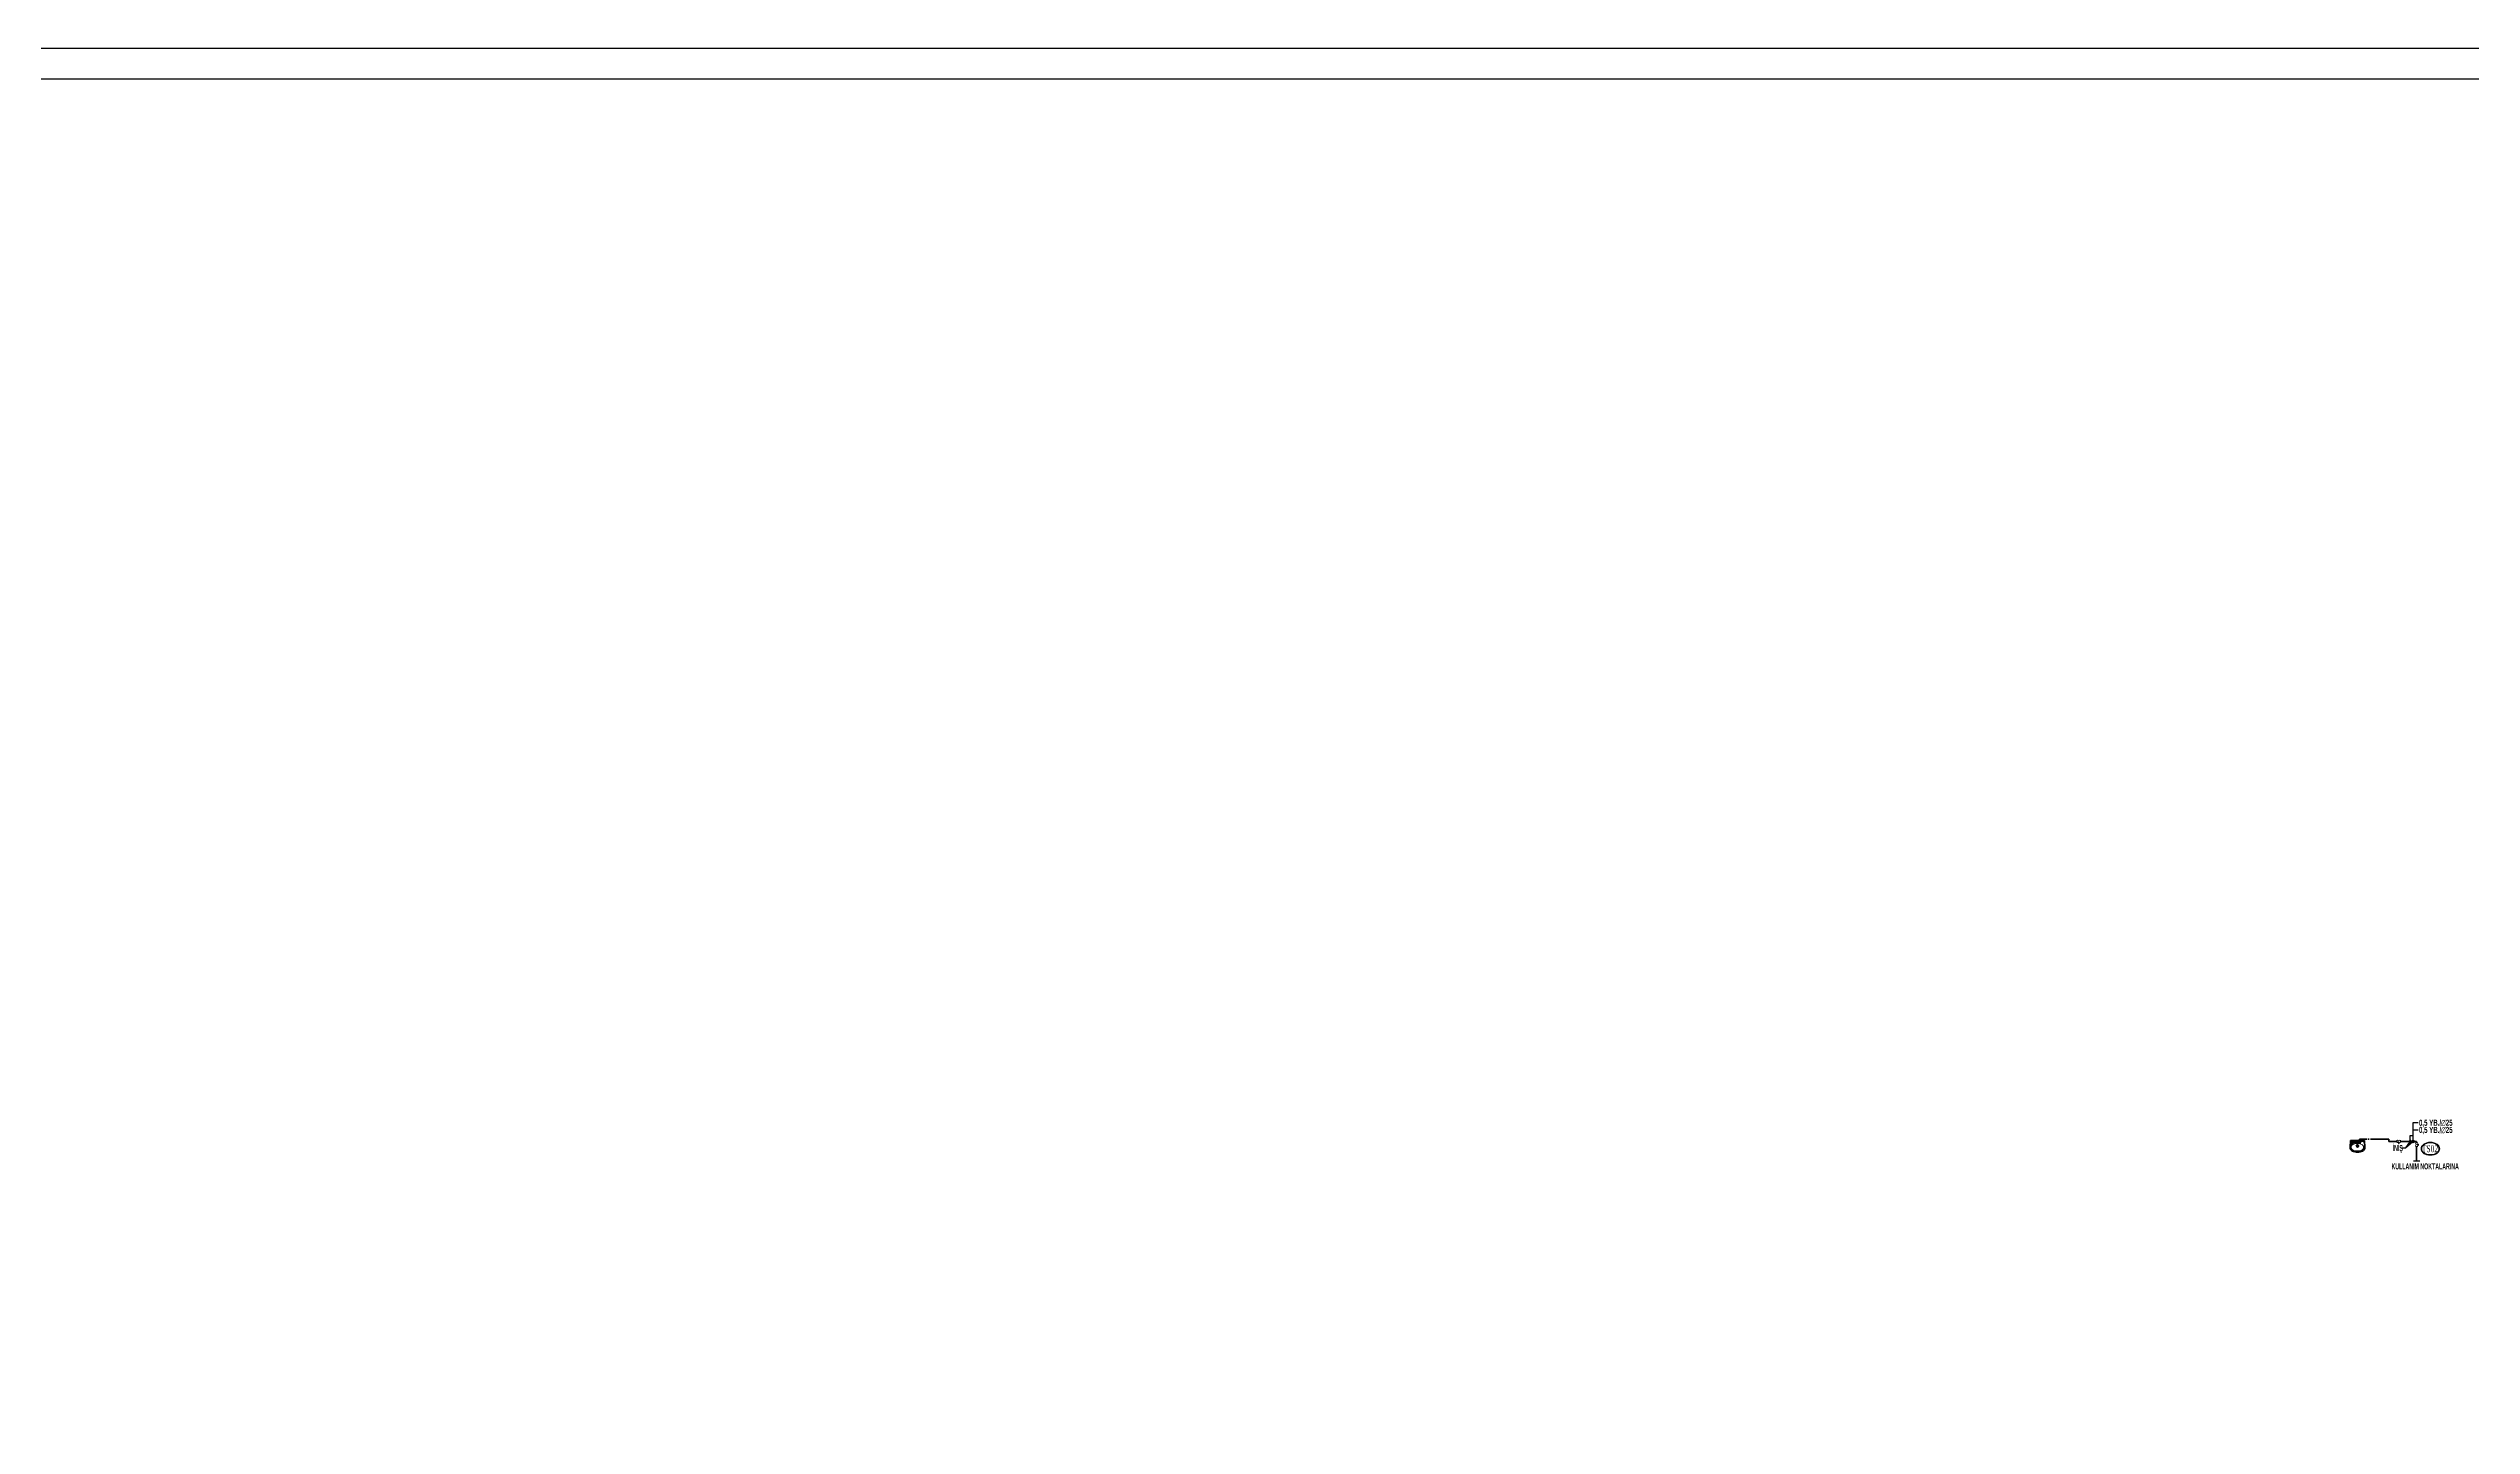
# Model space of a CAD drawing. Header units: centimetres. Extents: x 405464 to 563355, y 50011 to 66875.
# Drawn here: x 413384 to 421303, y 54511 to 59011 of the extents above; entities that cross this region are included whole.
import ezdxf
from ezdxf.enums import TextEntityAlignment as Align

# ---------------------------------------------------------------- set-up
doc = ezdxf.new("R2010")
doc.units = ezdxf.units.CM
doc.linetypes.add('SOGUKSU1', pattern=[72, 60, -6, 0, -6])
for name, color, linetype, lineweight in [('0-KRCN-IST-KÜRESEL VANA', 4, 'Continuous', 25), ('0-KRCN-SHT-LAVABO', 171, 'Continuous', 35), ('0-KRCN-SHT-PROSES-BORU', 1, '0-Y_LINE', 40), ('0-KRCN-SHT-SOGUKSU', 141, 'SOGUKSU1', 40), ('0-KRCN-SHT-YAZI-KOLADI-TEMİSSU', 2, 'Continuous', 35), ('0-KRCN-SHT-YAZI-ÇAP-TEMSU', 81, 'Continuous', 30), ('0-KRCN-Z-ANTET', 71, 'Continuous', 30), ('0-MEK-SHT-SOGUKSU', 141, 'SOGUKSU1', 30), ('0-MEK-SHT-YAZI-ÇAP-TEMSU', 81, 'Continuous', 30)]:
    doc.layers.add(name, color=color, linetype=linetype, lineweight=lineweight)
doc.styles.add('BORU', font='AGENCYR.TTF')
doc.styles.add('CAP', font='ARIALNB.TTF')
doc.styles.add('YAZI', font='times.ttf')
doc.linetypes.add('0-Y_LINE', pattern='A,100,-0.5,["Y",BORU,S=9,R=0,X=0,Y=-4.5],-5', length=105.5)

# ---------------------------------------------------------------- blocks, each defined once
blk = doc.blocks.new('0-MEK-SHT-KÜRESELVANA')
at = {"layer": '0-KRCN-IST-KÜRESEL VANA'}
blk.add_hatch(color=256, dxfattribs=at).paths.add_polyline_path([(1.4, 0, 1), (-1.4, 0, 1)])
for p, q in [((-1.1, 0.9), (-4.2, 3)), ((-4.2, -3.1), (-4.2, 3)), ((-4.2, 3), (-4.2, -3.1)), ((-2.4, 4.6), (2.3, 4.6)), ((0, 4.6), (-2.4, 4.6)), ((0, 0), (0, 4.6)), ((2.3, 4.6), (0, 4.6)), ((1.1, 0.8), (4.3, 3)), ((4.3, -3.1), (4.3, 3)), ((4.3, 3), (4.3, -3.1)), ((-4.2, -3.1), (-1.1, -0.9)), ((4.3, -3.1), (1.1, -0.8))]:
    blk.add_line(p, q, dxfattribs=at)
for points in [[(-4.5, 3.7), (-5, 3.7), (-5, -3.8), (-4.5, -3.8)], [(4.6, 3.7), (5, 3.7), (5, -3.8), (4.6, -3.8)]]:
    blk.add_lwpolyline(points, close=True, dxfattribs=at)
blk.add_circle((0, 0), 1.42, dxfattribs=at)
blk.add_wipeout([(4.3, 3), (4.3, -3.1), (1.1, -0.9), (1.2, -0.8), (1.2, -0.7), (1.2, -0.7), (1.3, -0.6), (1.3, -0.5), (1.4, -0.4), (1.4, -0.3), (1.4, -0.2), (1.4, -0.1), (1.4, 0), (1.4, 0.1), (1.4, 0.2), (1.4, 0.2), (1.4, 0.3), (1.4, 0.4), (1.3, 0.5), (1.3, 0.6), (1.2, 0.7), (1.2, 0.7), (1.2, 0.8), (1.1, 0.8), (1.1, 0.9)]).dxf.layer = '0-KRCN-IST-KÜRESEL VANA'
blk.add_wipeout([(-4.2, 3), (-4.2, -3.1), (-1.1, -0.9), (-1.2, -0.8), (-1.2, -0.7), (-1.2, -0.7), (-1.3, -0.6), (-1.3, -0.5), (-1.4, -0.4), (-1.4, -0.3), (-1.4, -0.2), (-1.4, -0.1), (-1.4, 0), (-1.4, 0.1), (-1.4, 0.2), (-1.4, 0.2), (-1.4, 0.3), (-1.4, 0.4), (-1.3, 0.5), (-1.3, 0.6), (-1.2, 0.7), (-1.2, 0.7), (-1.2, 0.8), (-1.1, 0.8), (-1.1, 0.9)]).dxf.layer = '0-KRCN-IST-KÜRESEL VANA'
blk = doc.blocks.new('0-KRCN-SHT-LAV.YUV.BATARYALI-50')
at = {"layer": '0-KRCN-SHT-LAVABO', "color": 171}
for p, q in [((-22.9, 0), (-24.2, -23.3)), ((22.9, 0), (-22.9, 0)), ((-16.7, -14), (-23.5, -10.9)), ((-16, -13.6), (-20.3, -5.3)), ((-15.1, -13.1), (-15.1, -3.3)), ((24.2, -23.3), (22.9, 0))]:
    blk.add_line(p, q, dxfattribs=at)
at = {"layer": '0-KRCN-SHT-LAVABO', "color": 120, "lineweight": 20}
blk.add_line((-1, -14.9), (1, -14.9), dxfattribs=at)
for points in [[(-3.3, -9.9, 0.033083), (-8.1, -10.6, 0.068688), (-14.3, -12.9, 0.105663), (-18.9, -16.8, 0.165518), (-20.2, -20.6), (-20.2, -23.3, 0.165518), (-18.9, -27.1, 0.105663), (-14.3, -31, 0.068688), (-8.1, -33.3, 0.054871), (0, -34.2, 0.054871), (8.1, -33.3, 0.068688), (14.3, -31, 0.105663), (18.9, -27.1, 0.165518), (20.2, -23.3), (20.2, -20.6, 0.165518), (18.9, -16.8, 0.105663), (14.3, -12.9, 0.068688), (8.1, -10.6, 0.033935), (3.1, -9.8, 0.033935)], [(-2.2, -9, 0.10713), (-5.2, -7.8), (-7.1, -7.4, -1), (-7.1, -4.6), (7.1, -4.6, -1), (7.1, -7.4), (5.2, -7.8, 0.10713), (2.2, -9)]]:
    blk.add_lwpolyline(points, format="xyb", dxfattribs=at)
at = {"layer": '0-KRCN-SHT-LAVABO', "color": 171}
for points in [[(-4.1, -4.6, 3.657854), (-4.4, -7.9, 3.657854)], [(4.4, -7.9, 3.657854), (4.1, -4.6, 3.657854)]]:
    blk.add_lwpolyline(points, format="xyb", dxfattribs=at)
at = {"layer": '0-KRCN-SHT-LAVABO', "color": 120, "lineweight": 20}
for points in [[(-1.4, -15.9), (-1.7, -11.4, 0.074144), (-2.3, -8.6, -1.453961), (2.3, -8.6, 0.074144), (1.7, -11.4), (1.4, -15.9, -1)], [(-1, -14.9, 1), (1, -14.9), (1.5, -8.7, 0.434812), (0.5, -7.7), (-0.5, -7.7, 0.434812), (-1.5, -8.7)]]:
    blk.add_lwpolyline(points, format="xyb", close=True, dxfattribs=at)
at = {"layer": '0-KRCN-SHT-LAVABO', "color": 171}
for centre, radius, start, end in [((-14.1, -23.3), 10.1, 179.93548, 217.59314), ((-7.4, -18.2), 18.6, 217.59314, 241.71973), ((-2.9, -9.9), 28, 241.71973, 257.43708), ((0, 3.3), 41.5, 257.43708, 270), ((0, -17.8), 3.75, 122.04226, 57.62422), ((0, 3.3), 41.5, 270, 282.56292), ((2.9, -9.9), 28, 282.56292, 298.28027), ((7.4, -18.2), 18.6, 298.28027, 322.40686), ((14.1, -23.3), 10.1, 322.40686, 0.06452)]:
    blk.add_arc(centre, radius, start, end, dxfattribs=at)
at = {"layer": '0-KRCN-SHT-LAVABO', "color": 120, "lineweight": 20}
for centre, radius, start, end in [((-14.9, -12), 8.67, 102.81517, 173.05672), ((0, -99.5), 97.4, 90, 99.95992), ((0, -8.2), 2.36, 346.35236, 193.64764), ((0, -7.2), 2.36, 9.84068, 170.15932), ((0, -17.8), 2.25, 132.93514, 46.92457), ((-1.1, -9.8), 0.3, 78.6626, 186.97015), ((0.2, -3.9), 5.71, 257.01858, 267.51832), ((0, -99.5), 97.4, 80.04008, 90), ((-0.2, -3.9), 5.71, 272.48168, 282.98142), ((1.1, -9.8), 0.3, 353.02985, 101.3374), ((14.9, -12), 8.67, 6.94328, 77.18483)]:
    blk.add_arc(centre, radius, start, end, dxfattribs=at)
blk = doc.blocks.new('A$C75464483')
at = {"layer": '0-KRCN-SHT-YAZI-KOLADI-TEMİSSU', "lineweight": 20}
for points in [[(22.3, 5.7, -0.254464), (22.3, -5.7, -0.105847), (17.2, -11.7, -0.086514), (9.5, -15.7, -0.153914), (-10.7, -15.7, -0.086514), (-18.3, -11.7, -0.105847), (-23.5, -5.7, -0.254464), (-23.5, 5.7, -0.105847), (-18.3, 11.7, -0.086514), (-10.7, 15.7, -0.153914), (9.5, 15.7, -0.086514), (17.2, 11.7, -0.105847), (22.3, 5.7, -0.125236)], [(20.7, 4.9, -0.254464), (20.7, -4.9, -0.105847), (16.1, -10.3, -0.086514), (9, -14, -0.153914), (-10.1, -14, -0.086514), (-17.2, -10.3, -0.105847), (-21.9, -4.9, -0.254464), (-21.9, 4.9, -0.105847), (-17.2, 10.3, -0.086514), (-10.1, 14, -0.153914), (9, 14, -0.086514), (16.1, 10.3, -0.105847), (20.7, 4.9, -0.125236)]]:
    blk.add_lwpolyline(points, format="xyb", dxfattribs=at)
at = {"layer": '0-KRCN-SHT-YAZI-KOLADI-TEMİSSU', "style": 'YAZI', "width": 0.6}
blk.add_text('TS', height=18, rotation=360, dxfattribs=at).set_placement((0, 0), align=Align.MIDDLE_RIGHT)
blk.add_attdef('99', text='', height=18, rotation=360, dxfattribs=at).set_placement((0, 0), align=Align.MIDDLE_LEFT)

msp = doc.modelspace()

# ---------------------------------------------------------------- linework, layer by layer
at = {"layer": '0-KRCN-SHT-PROSES-BORU'}
for p in [(421114.5, 55439.6), (421123.7, 55375.4)]:
    msp.add_line(p, (421123.7, 55439.6), dxfattribs=at)
at = {"layer": '0-KRCN-SHT-SOGUKSU'}
for p, q in [((420937.2, 55436.6), (420937.2, 55446.6)), ((421099.7, 55439.6), (421065.1, 55439.6))]:
    msp.add_line(p, q, dxfattribs=at)
at = {"layer": '0-KRCN-SHT-YAZI-ÇAP-TEMSU', "linetype": 'Continuous'}
for p, q in [((421110.4, 55437.7), (421087.8, 55418.7)), ((421075.5, 55418.7), (421087.8, 55418.7)), ((421133.7, 55375.4), (421113.7, 55375.4))]:
    msp.add_line(p, q, dxfattribs=at)
at = {"layer": '0-KRCN-Z-ANTET'}
for points in [[(405464.1, 50011.3), (563355.4, 50011.3), (563355.4, 59011.3), (405464.1, 59011.3)], [(405564.1, 50111.3), (437064.1, 50111.3), (437064.1, 58911.3), (405564.1, 58911.3)]]:
    msp.add_lwpolyline(points, close=True, dxfattribs=at)
at = {"layer": '0-MEK-SHT-YAZI-ÇAP-TEMSU', "linetype": 'Continuous'}
for p, q in [((421112.7, 55501.1), (421128.9, 55501.1)), ((421112.7, 55477.6), (421128.9, 55477.6))]:
    msp.add_line(p, q, dxfattribs=at)

# ---------------------------------------------------------------- block references
at = {"layer": '0-KRCN-SHT-LAVABO'}
msp.add_blockref('0-KRCN-SHT-LAV.YUV.BATARYALI-50', (420930.1, 55442.6), dxfattribs=at)

# ---------------------------------------------------------------- texts
at = {"layer": '0-KRCN-SHT-YAZI-ÇAP-TEMSU', "linetype": 'Continuous', "style": 'CAP', "width": 0.6}
for s, p in [('KULLANIM NOKTALARINA', (421041.5, 55348.2)), ('İNİŞ', (421045.3, 55407.9))]:
    msp.add_text(s, height=20, dxfattribs=at).set_placement(p)
at = {"layer": '0-MEK-SHT-YAZI-ÇAP-TEMSU', "linetype": 'Continuous', "style": 'CAP', "width": 0.7}
msp.add_text('0,5 YB./∅25', height=20, dxfattribs=at).set_placement((421131.3, 55500.7), align=Align.MIDDLE_LEFT)

# ---------------------------------------------------------------- next in the draw order: block references
at = {"layer": '0-MEK-SHT-SOGUKSU', "xscale": -1, "rotation": 180}
msp.add_blockref('0-MEK-SHT-KÜRESELVANA', (421065.1, 55439.6), dxfattribs=at)
at = {"layer": '0-MEK-SHT-SOGUKSU', "rotation": 270}
msp.add_blockref('0-MEK-SHT-KÜRESELVANA', (421123.7, 55428.8), dxfattribs=at)

# ---------------------------------------------------------------- next in the draw order: hatches: boundary and pattern name
at = {"layer": '0-KRCN-SHT-PROSES-BORU'}
h = msp.add_hatch(color=256, dxfattribs=at)
h.dxf.hatch_style = 1
edge = h.paths.add_edge_path()
edge.add_arc((421112.7, 55439.6), 3, 270, 630)
edge = h.paths.add_edge_path(flags=16)
edge.add_arc((421112.7, 55439.6), 1.8, 270, 630)
at = {"layer": '0-KRCN-SHT-SOGUKSU'}
h = msp.add_hatch(color=256, dxfattribs=at)
h.dxf.hatch_style = 1
edge = h.paths.add_edge_path()
edge.add_arc((421102.7, 55439.6), 3, 270, 630)
edge = h.paths.add_edge_path(flags=16)
edge.add_arc((421102.7, 55439.6), 1.8, 270, 630)

# ---------------------------------------------------------------- next in the draw order: linework, layer by layer
at = {"layer": '0-KRCN-SHT-PROSES-BORU'}
for radius in [3, 1.8]:
    msp.add_circle((421112.7, 55439.6), radius, dxfattribs=at)
at = {"layer": '0-KRCN-SHT-SOGUKSU'}
for p, q in [((421032.7, 55446.6), (420937.2, 55446.6)), ((421032.7, 55439.6), (421032.7, 55446.6)), ((421060.1, 55439.6), (421032.7, 55439.6))]:
    msp.add_line(p, q, dxfattribs=at)
for radius in [3, 1.8]:
    msp.add_circle((421102.7, 55439.6), radius, dxfattribs=at)
at = {"layer": '0-KRCN-SHT-YAZI-ÇAP-TEMSU', "linetype": 'Continuous'}
msp.add_line((421087.8, 55418.7), (421101, 55437.1), dxfattribs=at)
at = {"layer": '0-MEK-SHT-YAZI-ÇAP-TEMSU', "linetype": 'Continuous'}
for p, q in [((421102.7, 55442.6), (421102.7, 55458.8)), ((421102.7, 55458.8), (421112.7, 55458.8)), ((421112.7, 55442.6), (421112.7, 55501.1))]:
    msp.add_line(p, q, dxfattribs=at)

# ---------------------------------------------------------------- next in the draw order: block references
at = {"layer": '0-KRCN-SHT-YAZI-KOLADI-TEMİSSU', "lineweight": 20, "xscale": 1.25, "yscale": 1.25, "zscale": 1.25}
msp.add_blockref('A$C75464483', (421169.2, 55415.8), dxfattribs=at).add_auto_attribs({'99': '02'})

# ---------------------------------------------------------------- next in the draw order: texts
at = {"layer": '0-MEK-SHT-YAZI-ÇAP-TEMSU', "linetype": 'Continuous', "style": 'CAP', "width": 0.7}
msp.add_text('0,5 YB./∅25', height=20, dxfattribs=at).set_placement((421131.3, 55477.2), align=Align.MIDDLE_LEFT)

doc.saveas('drawing.dxf')
